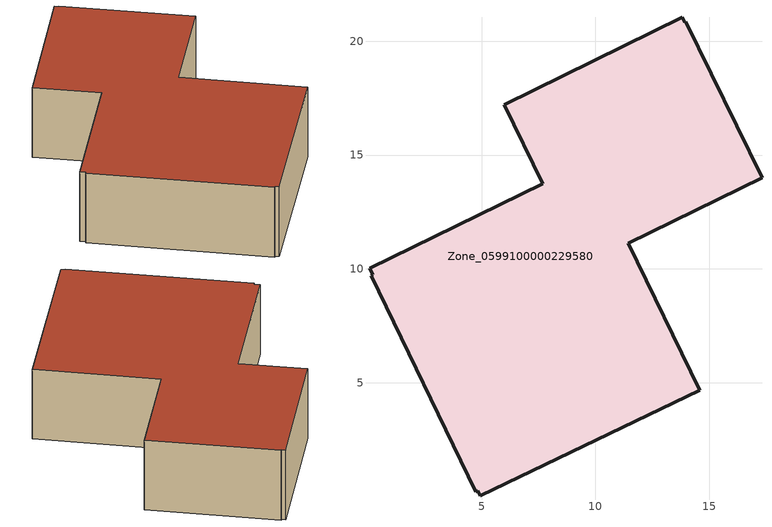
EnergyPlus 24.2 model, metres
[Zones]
Zone_0599100000229580
 floor ground (C_G): 0.15,9.69 0.23,9.73 0.08,10.04 7.68,13.73 5.99,17.21 13.8,21.05 13.91,20.82 13.96,20.84 17.31,14 11.43,11.13 14.57,4.68 4.95,0.04 4.84,0.27 4.75,0.23 z0
 wall outside (C_F): 5.99,17.21 7.68,13.73 0.08,10.04 0.23,9.73 0.15,9.69 4.75,0.23 4.84,0.27 4.95,0.04 14.57,4.68 11.43,11.13 17.31,14 13.96,20.84 13.91,20.82 13.8,21.05 5.99,17.21 z0:4.49
 roof outside (C_R): 4.95,0.04 14.57,4.68 11.43,11.13 17.31,14 13.96,20.84 13.91,20.82 13.8,21.05 5.99,17.21 7.68,13.73 0.08,10.04 0.23,9.73 0.15,9.69 4.75,0.23 4.84,0.27 z4.49
[BUILDING]
Pand.0599100000229580: North Axis=0; Terrain=City; Loads Convergence Tolerance Value=0.04; Temperature Convergence Tolerance Value=0.4; Solar Distribution=FullExterior; Maximum Number of Warmup Days=25; Minimum Number of Warmup Days=1
[Site:Location]
Rotterdam.The.Hague.AP_ZH_NLD Design_Conditions: Latitude=51.96; Longitude=4.45; Time Zone=1; Elevation=-4.5
[SITE:GROUNDTEMPERATURE:BUILDINGSURFACE]
18, 18, 18, 18, 18, 18, 18, 18, 18, 18, 18, 18
[MATERIAL] Thermal Absorptance=0.9; Solar Absorptance=0.7; Visible Absorptance=0.7
Name | Roughness | Thickness | Conductivity | Density | Specific Heat
G.D.1965-1974 | MediumSmooth | 0.15 | 0.882353 | 540 | 1210
F.D.1965-1974 | Rough | 0.3 | 0.697674 | 1920 | 840
R.D.1965-1974 | MediumRough | 0.2 | 0.232558 | 1500 | 1000
[CONSTRUCTION]
C_G: G.D.1965-1974
C_F: F.D.1965-1974
C_R: R.D.1965-1974
[ZONE]
Zone_0599100000229580: Type=1; Multiplier=1; Ceiling Height=Autocalculate; Volume=Autocalculate; Floor Area=autocalculate; Part of Total Floor Area=Yes
[ZONEINFILTRATION:DESIGNFLOWRATE]
Infil_Zone_0599100000229580: Zone or ZoneList or Space or SpaceList=Zone_0599100000229580; Schedule=AlwaysOn; Design Flow Rate Calculation Method=Flow/Area; Flow Rate per Floor Area=0.0042; Constant Term Coefficient=1; Temperature Term Coefficient=0; Velocity Term Coefficient=0; Velocity Squared Term Coefficient=0
[HVACTEMPLATE:ZONE:IDEALLOADSAIRSYSTEM]
Zone_0599100000229580: Maximum Heating Supply Air Temperature=50; Minimum Cooling Supply Air Temperature=13; Maximum Heating Supply Air Humidity Ratio=0.0156; Minimum Cooling Supply Air Humidity Ratio=0.0077; Heating Limit=NoLimit; Cooling Limit=NoLimit; Dehumidification Control Type=ConstantSensibleHeatRatio; Cooling Sensible Heat Ratio=0.7; Dehumidification Setpoint=60; Humidification Control Type=None; Humidification Setpoint=30; Outdoor Air Method=None; Outdoor Air Flow Rate per Person=0.00944; Outdoor Air Flow Rate per Zone Floor Area=0; Outdoor Air Flow Rate per Zone=0; Demand Controlled Ventilation Type=None; Outdoor Air Economizer Type=NoEconomizer; Heat Recovery Type=None; Sensible Heat Recovery Effectiveness=0.7; Latent Heat Recovery Effectiveness=0.65
[ZONECONTROL:THERMOSTAT]
ThermostatControl_Zone_0599100000229580: Zone or ZoneList=Zone_0599100000229580; Control Type Schedule=DualSetpointControlType; Control 1=Thermostat_Zone_0599100000229580; Temperature Difference Between Cutout And Setpoint=0
[THERMOSTATSETPOINT:DUALSETPOINT]
Thermostat_Zone_0599100000229580: Heating Setpoint Temperature Schedule=HeatingSetpoint_Zone_0599100000229580; Cooling Setpoint Temperature Schedule=CoolingSetpoint_Zone_0599100000229580
[SCHEDULE:COMPACT]
HeatingSetpoint_Zone_0599100000229580: Through: 12/31, For: AllDays, Until: 24:00, 21
CoolingSetpoint_Zone_0599100000229580: Through: 12/31, For: AllDays, Until: 24:00, 24
DualSetpointControlType: Through: 12/31, For: AllDays, Until: 24:00, 4
AlwaysOn: Through: 12/31, For: AllDays, Until: 24:00, 1
